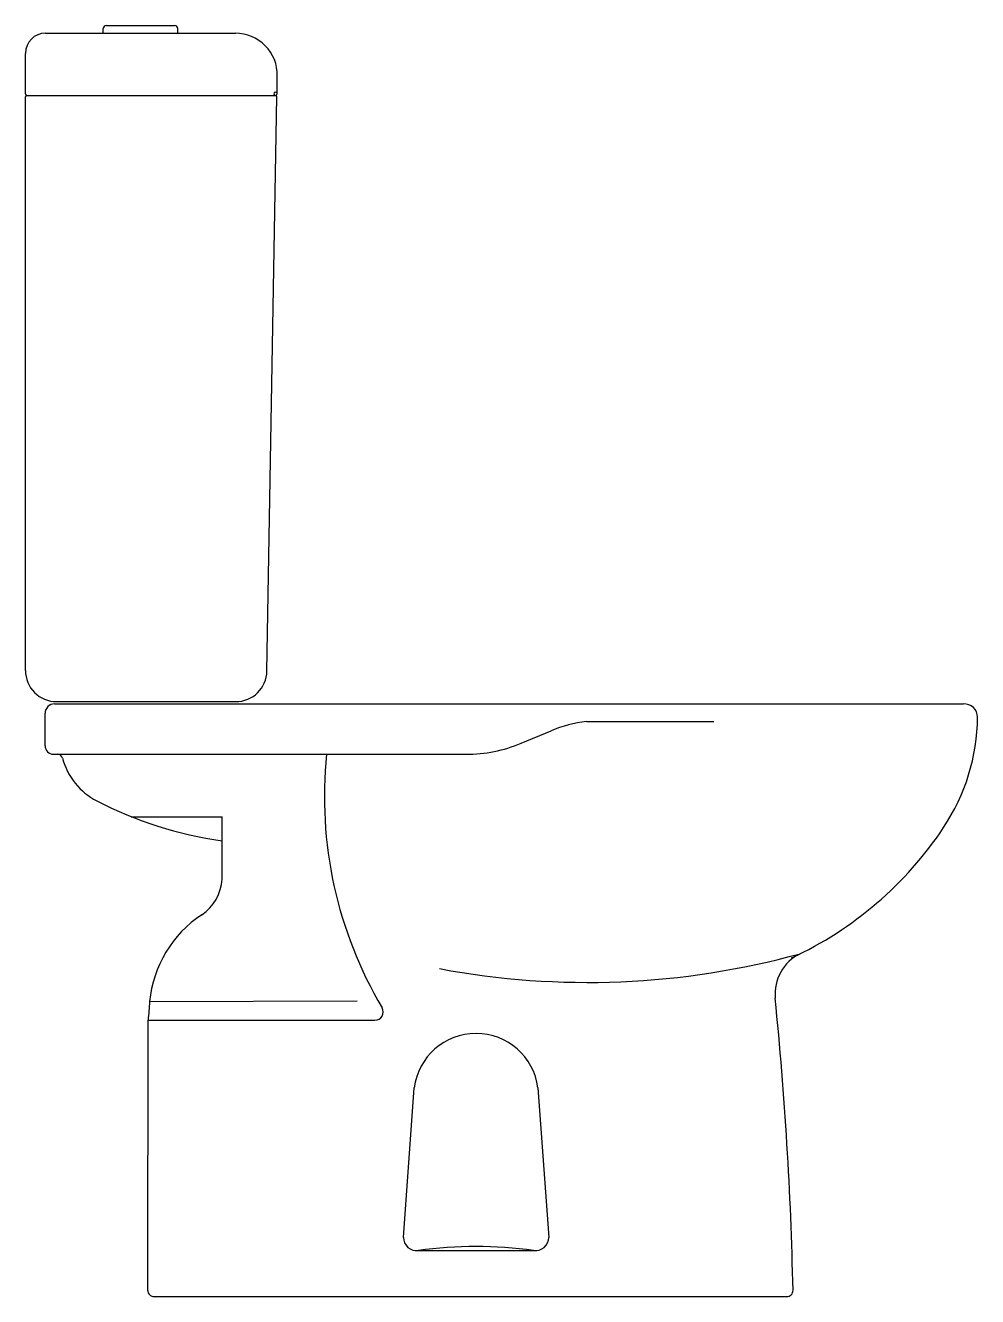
# Model space of a CAD drawing. Extents: x -482.227 to -481.617, y 445.929 to 446.744.
import ezdxf

# ---------------------------------------------------------------- set-up
doc = ezdxf.new("R2010")
doc.units = 0
doc.header["$LTSCALE"] = 0.558108
doc.header["$MEASUREMENT"] = 0
doc.linetypes.add('CONTINU', pattern=[0])
doc.layers.get('0').update_dxf_attribs({"linetype": 'CONTINUOUS'})

msp = doc.modelspace()

# ---------------------------------------------------------------- linework, layer by layer
at = {"linetype": 'CONTINU'}
for points in [[(-482.17518, 446.7441, 0.414176), (-482.17723, 446.74206)], [(-482.12939, 446.74206, 0.414178), (-482.13143, 446.7441)], [(-482.21414, 446.73912, 0.414202), (-482.22709, 446.72616)], [(-482.06557, 446.71174, 0.419359), (-482.09248, 446.73912)], [(-482.22709, 446.70025, 0.384058), (-482.22619, 446.69925, 0.384058)], [(-482.2261, 446.69925, 0.414128), (-482.22709, 446.69826)], [(-482.06581, 446.69826, 0.368803), (-482.06663, 446.69926)], [(-482.22709, 446.3305, 0.414216), (-482.20716, 446.31057)], [(-482.0922, 446.31057, 0.409084), (-482.07227, 446.33015)], [(-482.20849, 446.30913, 0.414227), (-482.21447, 446.30315)], [(-481.61657, 446.30064, 0.415859), (-481.62553, 446.30913)], [(-481.86731, 446.29778, 0.069924), (-481.89008, 446.29186)], [(-481.63836, 446.22985, 0.145427), (-481.61657, 446.30064)], [(-482.21447, 446.28233, 0.414199), (-482.20899, 446.27685)], [(-481.94449, 446.27685, 0.098978), (-481.90921, 446.28387)], [(-482.20325, 446.27423, 0.316461), (-482.20624, 446.27685)], [(-482.20325, 446.27423, 0.210499), (-482.18136, 446.24698)], [(-482.034, 446.27685, 0.160281), (-481.99845, 446.11429)], [(-482.18136, 446.24698, 0.085638), (-482.10103, 446.2214)], [(-481.73579, 446.14632, 0.138429), (-481.63836, 446.22985)], [(-482.114, 446.17391, 0.239648), (-482.10103, 446.19678)], [(-482.114, 446.17391, 0.227393), (-482.14743, 446.11828)], [(-481.96157, 446.13937, 0.113941), (-481.73027, 446.14897)], [(-481.73027, 446.14897, 0.312428), (-481.74633, 446.12035)], [(-482.14743, 446.11828, 0.002531), (-482.1484, 446.10625)], [(-481.73491, 445.9332, 0.019665), (-481.74633, 446.12035)], [(-482.00303, 446.10627, 0.580536), (-481.99845, 446.11429)], [(-481.89849, 446.06296, 0.879836), (-481.97776, 446.06296)], [(-481.9847, 445.96709, 0.452224), (-481.9751, 445.95865)], [(-481.90127, 445.95867, 0.06919), (-481.9751, 445.95865)], [(-481.90127, 445.95867, 0.452222), (-481.89155, 445.96709)], [(-482.14859, 445.93312, 0.414234), (-482.1446, 445.92913)], [(-481.73889, 445.92913, 0.420574), (-481.73491, 445.9332)]]:
    msp.add_lwpolyline(points, format="xyb", dxfattribs=at)
for points in [[(-482.17518, 446.7441), (-482.13143, 446.7441)], [(-482.21414, 446.73912), (-482.09248, 446.73912)], [(-482.17723, 446.73912), (-482.17723, 446.74206)], [(-482.12939, 446.73912), (-482.12939, 446.74206)], [(-482.22709, 446.70025), (-482.22709, 446.72616)], [(-482.06578, 446.70023), (-482.06557, 446.71174)], [(-482.06564, 446.70623), (-482.06564, 446.70837)], [(-482.22709, 446.3305), (-482.22709, 446.69826)], [(-482.2261, 446.69925), (-482.06663, 446.69926)], [(-482.07227, 446.33015), (-482.06581, 446.69826)], [(-482.21447, 446.28233), (-482.21447, 446.30315)], [(-482.20849, 446.30913), (-481.62553, 446.30913)], [(-482.20716, 446.31057), (-482.0922, 446.31057)], [(-481.86731, 446.29778), (-481.7857, 446.29778)], [(-481.90921, 446.28387), (-481.89008, 446.29186)], [(-482.20899, 446.27685), (-481.94449, 446.27685)], [(-482.15919, 446.23681), (-482.10103, 446.23681)], [(-482.10103, 446.19678), (-482.10103, 446.23681)], [(-482.14743, 446.11828), (-482.01428, 446.11878)], [(-482.14859, 445.93312), (-482.1484, 446.10625)], [(-482.1484, 446.10625), (-482.00303, 446.10627)], [(-481.9847, 445.96709), (-481.97776, 446.06296)], [(-481.89849, 446.06296), (-481.89155, 445.96709)], [(-481.97728, 445.95865), (-481.89908, 445.95865)], [(-482.1446, 445.92913), (-481.73889, 445.92913)]]:
    msp.add_lwpolyline(points, dxfattribs=at)
msp.add_lwpolyline([(-482.06663, 446.69926, 1), (-482.06691, 446.70124, 1)], format="xyb", close=True, dxfattribs=at)

doc.saveas('drawing.dxf')
